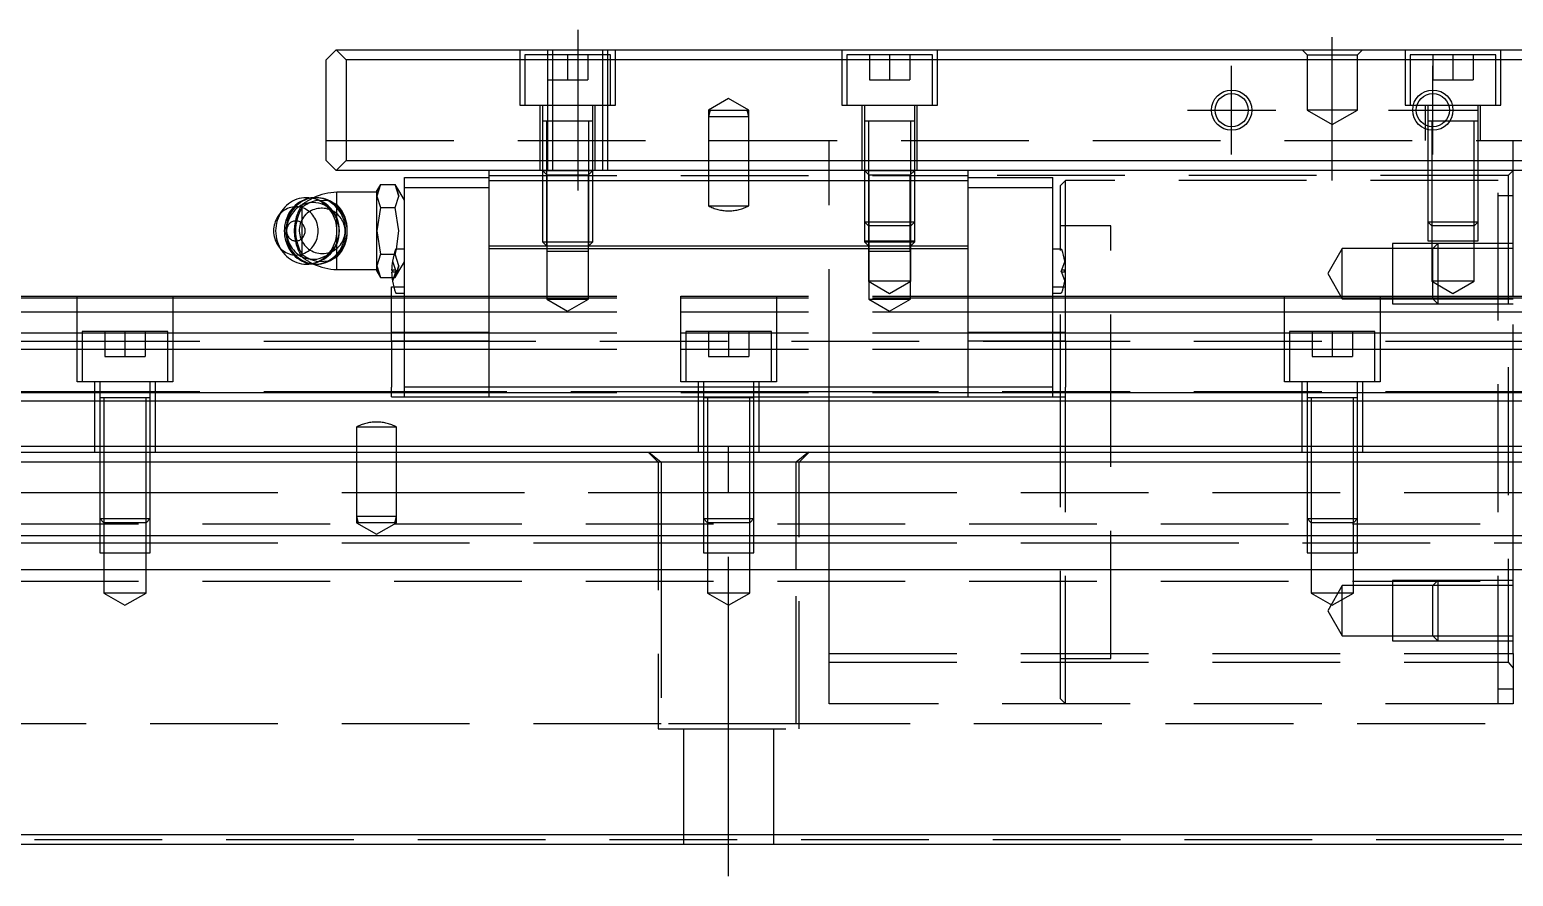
# Model space of a CAD drawing. Extents: x -42 to 900, y -356 to 120.
# Drawn here: x 190.5 to 338, y -320.8 to -236.7 of the extents above; entities that cross this region are included whole.
import ezdxf

# ---------------------------------------------------------------- set-up
doc = ezdxf.new("R2010")
doc.units = 0
doc.linetypes.add('CENTER', pattern=[50.8, 31.75, -6.35, 6.35, -6.35])
doc.linetypes.add('DASHED', pattern=[19.05, 12.7, -6.35])
doc.layers.get('0').update_dxf_attribs({"linetype": 'CONTINUOUS'})
doc.layers.add('CENTER', color=1, linetype='CENTER')

msp = doc.modelspace()

# ---------------------------------------------------------------- linework, layer by layer
at = {"color": 7, "linetype": 'CONTINUOUS'}
for p, q in [((221, -238.65), (220, -239.65)), ((221, -238.65), (419, -238.65)), ((222, -239.65), (221, -238.65)), ((220, -249.65), (220, -239.65)), ((418, -239.65), (222, -239.65)), ((222, -239.65), (222, -249.65)), ((246.5, -245.75), (241.5, -245.75)), ((246.5, -245.75), (241.5, -245.75)), ((246.5, -245.75), (241.5, -245.75)), ((278.5, -245.75), (273.5, -245.75)), ((278.5, -245.75), (273.5, -245.75)), ((278.5, -245.75), (273.5, -245.75)), ((220, -249.65), (221, -250.65)), ((221, -250.65), (222, -249.65)), ((419, -250.65), (221, -250.65)), ((222, -249.65), (418, -249.65)), ((236.2, -251.65), (236.2, -250.65)), ((283.8, -251.65), (283.8, -250.65)), ((338, -263.15), (338, -250.65)), ((225.4, -252.03), (225.04, -252.65)), ((225.4, -252.03), (225.04, -253.19)), ((225.4, -252.03), (225.4, -252.03)), ((225.4, -252.03), (226.87, -252.03)), ((227.22, -252.65), (226.87, -252.03)), ((227.22, -253.19), (226.87, -252.03)), ((227.77, -251.35), (236.2, -251.35)), ((227.77, -252.35), (227.77, -251.35)), ((236.2, -258.15), (236.2, -251.65)), ((236.2, -251.65), (283.8, -251.65)), ((283.8, -251.35), (292.23, -251.35)), ((283.8, -258.15), (283.8, -251.65)), ((292.23, -252.35), (292.23, -251.35)), ((216.86, -253.6), (216.64, -253.7)), ((217.08, -253.51), (216.86, -253.6)), ((217.31, -253.44), (217.08, -253.51)), ((217.55, -253.39), (217.31, -253.44)), ((217.78, -253.36), (217.55, -253.39)), ((218.02, -253.35), (217.78, -253.36)), ((218.26, -253.36), (218.02, -253.35)), ((218.5, -253.39), (218.26, -253.36)), ((218.88, -253.35), (218.47, -253.38)), ((218.73, -253.44), (218.5, -253.39)), ((218.96, -253.51), (218.73, -253.44)), ((219.12, -253.36), (218.88, -253.35)), ((219.03, -253.35), (218.88, -253.35)), ((219.19, -253.6), (218.96, -253.51)), ((219.27, -253.36), (219.03, -253.35)), ((219.36, -253.39), (219.12, -253.36)), ((219.4, -253.71), (219.19, -253.6)), ((219.51, -253.39), (219.27, -253.36)), ((219.59, -253.44), (219.36, -253.39)), ((219.74, -253.44), (219.51, -253.39)), ((219.82, -253.51), (219.59, -253.44)), ((219.97, -253.51), (219.74, -253.44)), ((220.04, -253.6), (219.82, -253.51)), ((220.2, -253.6), (219.97, -253.51)), ((220.26, -253.71), (220.04, -253.6)), ((220.42, -253.71), (220.2, -253.6)), ((220.28, -253.64), (221.04, -254.04)), ((225.04, -252.8), (221.04, -252.8)), ((221.04, -254.04), (221.04, -252.8)), ((225.04, -253.19), (225.04, -252.65)), ((225.04, -256.65), (225.04, -253.19)), ((225.04, -253.19), (225.4, -254.34)), ((226.87, -254.34), (227.22, -253.19)), ((227.77, -253.59), (227.22, -252.65)), ((227.77, -272.15), (227.77, -252.35)), ((227.77, -252.35), (236.2, -252.35)), ((283.8, -252.35), (292.23, -252.35)), ((292.23, -272.15), (292.23, -252.35)), ((215.56, -254.69), (215.2, -255.23)), ((215.31, -255.08), (215.2, -255.23)), ((215.43, -254.94), (215.31, -255.08)), ((215.56, -254.81), (215.43, -254.94)), ((215.71, -254.49), (215.56, -254.69)), ((215.69, -254.7), (215.56, -254.81)), ((215.84, -254.6), (215.69, -254.7)), ((215.88, -254.3), (215.71, -254.49)), ((215.99, -254.51), (215.84, -254.6)), ((216.05, -254.13), (215.88, -254.3)), ((216.15, -254.43), (215.99, -254.51)), ((216.24, -253.97), (216.05, -254.13)), ((216.31, -254.36), (216.15, -254.43)), ((216.44, -253.83), (216.24, -253.97)), ((216.48, -254.31), (216.31, -254.36)), ((216.64, -253.7), (216.44, -253.83)), ((216.65, -254.28), (216.48, -254.31)), ((216.82, -254.26), (216.65, -254.28)), ((217, -254.25), (216.82, -254.26)), ((217.17, -254.26), (217, -254.25)), ((217.34, -254.28), (217.17, -254.26)), ((217.51, -254.32), (217.34, -254.28)), ((217.68, -254.37), (217.51, -254.32)), ((217.84, -254.44), (217.68, -254.37)), ((218, -254.52), (217.84, -254.44)), ((218.15, -254.61), (218, -254.52)), ((218.29, -254.71), (218.15, -254.61)), ((218.43, -254.83), (218.29, -254.71)), ((218.56, -254.96), (218.43, -254.83)), ((218.67, -255.1), (218.56, -254.96)), ((218.78, -255.24), (218.67, -255.1)), ((219.61, -253.84), (219.4, -253.71)), ((219.81, -253.98), (219.61, -253.84)), ((220, -254.14), (219.81, -253.98)), ((220.17, -254.32), (220, -254.14)), ((220.34, -254.51), (220.17, -254.32)), ((220.47, -253.84), (220.26, -253.71)), ((220.49, -254.71), (220.34, -254.51)), ((220.62, -253.84), (220.42, -253.71)), ((220.67, -253.98), (220.47, -253.84)), ((220.62, -254.93), (220.49, -254.71)), ((220.82, -253.98), (220.62, -253.84)), ((220.74, -255.15), (220.62, -254.93)), ((220.86, -254.14), (220.67, -253.98)), ((221.01, -254.14), (220.82, -253.98)), ((221.03, -254.32), (220.86, -254.14)), ((221.19, -254.32), (221.01, -254.14)), ((221.2, -254.51), (221.03, -254.32)), ((221.35, -254.51), (221.19, -254.32)), ((221.34, -254.71), (221.2, -254.51)), ((221.48, -254.93), (221.34, -254.71)), ((221.5, -254.71), (221.35, -254.51)), ((221.59, -255.15), (221.48, -254.93)), ((221.63, -254.93), (221.5, -254.71)), ((221.75, -255.15), (221.63, -254.93)), ((225.4, -254.34), (225.04, -256.65)), ((225.4, -254.34), (226.87, -254.34)), ((227.22, -256.65), (226.87, -254.34)), ((214.8, -256.27), (214.77, -256.46)), ((214.77, -256.46), (214.77, -256.65)), ((214.83, -256.08), (214.8, -256.27)), ((214.88, -255.9), (214.83, -256.08)), ((214.94, -255.72), (214.88, -255.9)), ((215.02, -255.55), (214.94, -255.72)), ((215.1, -255.38), (215.02, -255.55)), ((215.2, -255.23), (215.1, -255.38)), ((216.08, -256.48), (216.06, -256.56)), ((216.06, -256.56), (216.06, -256.65)), ((216.09, -256.39), (216.08, -256.48)), ((216.12, -256.31), (216.09, -256.39)), ((216.15, -256.23), (216.12, -256.31)), ((216.19, -256.15), (216.15, -256.23)), ((216.23, -256.08), (216.19, -256.15)), ((216.28, -256.01), (216.23, -256.08)), ((216.33, -255.94), (216.28, -256.01)), ((216.39, -255.88), (216.33, -255.94)), ((216.46, -255.83), (216.39, -255.88)), ((216.52, -255.78), (216.46, -255.83)), ((216.59, -255.74), (216.52, -255.78)), ((216.67, -255.71), (216.59, -255.74)), ((216.75, -255.68), (216.67, -255.71)), ((216.82, -255.67), (216.75, -255.68)), ((216.9, -255.65), (216.82, -255.67)), ((216.99, -255.65), (216.9, -255.65)), ((217.07, -255.65), (216.99, -255.65)), ((217.15, -255.67), (217.07, -255.65)), ((217.22, -255.68), (217.15, -255.67)), ((217.3, -255.71), (217.22, -255.68)), ((217.38, -255.74), (217.3, -255.71)), ((217.45, -255.78), (217.38, -255.74)), ((217.52, -255.83), (217.45, -255.78)), ((217.58, -255.88), (217.52, -255.83)), ((217.64, -255.94), (217.58, -255.88)), ((217.69, -256.01), (217.64, -255.94)), ((217.74, -256.08), (217.69, -256.01)), ((217.79, -256.15), (217.74, -256.08)), ((217.82, -256.23), (217.79, -256.15)), ((217.85, -256.31), (217.82, -256.23)), ((217.88, -256.39), (217.85, -256.31)), ((217.9, -256.48), (217.88, -256.39)), ((217.91, -256.56), (217.9, -256.48)), ((217.91, -256.65), (217.91, -256.56)), ((218.88, -255.4), (218.78, -255.24)), ((218.96, -255.56), (218.88, -255.4)), ((219.03, -255.73), (218.96, -255.56)), ((219.09, -255.91), (219.03, -255.73)), ((219.14, -256.09), (219.09, -255.91)), ((219.18, -256.28), (219.14, -256.09)), ((219.2, -256.46), (219.18, -256.28)), ((219.2, -256.65), (219.2, -256.46)), ((220.84, -255.39), (220.74, -255.15)), ((220.92, -255.63), (220.84, -255.39)), ((220.98, -255.88), (220.92, -255.63)), ((221.03, -256.13), (220.98, -255.88)), ((221.06, -256.39), (221.03, -256.13)), ((221.07, -256.65), (221.06, -256.39)), ((221.69, -255.39), (221.59, -255.15)), ((221.78, -255.63), (221.69, -255.39)), ((221.85, -255.39), (221.75, -255.15)), ((221.84, -255.88), (221.78, -255.63)), ((221.89, -256.13), (221.84, -255.88)), ((221.93, -255.63), (221.85, -255.39)), ((221.92, -256.39), (221.89, -256.13)), ((221.93, -256.65), (221.92, -256.39)), ((222, -255.88), (221.93, -255.63)), ((222.04, -256.13), (222, -255.88)), ((222.07, -256.39), (222.04, -256.13)), ((222.08, -256.65), (222.07, -256.39)), ((214.77, -256.65), (214.77, -256.84)), ((214.77, -256.84), (214.8, -257.03)), ((214.8, -257.03), (214.83, -257.22)), ((214.83, -257.22), (214.88, -257.4)), ((214.88, -257.4), (214.94, -257.58)), ((214.94, -257.58), (215.02, -257.75)), ((215.02, -257.75), (215.1, -257.92)), ((215.1, -257.92), (215.2, -258.07)), ((215.2, -258.07), (215.31, -258.22)), ((215.2, -258.07), (215.56, -258.61)), ((216.06, -256.65), (216.06, -256.74)), ((216.06, -256.74), (216.08, -256.82)), ((216.08, -256.82), (216.09, -256.91)), ((216.09, -256.91), (216.12, -256.99)), ((216.12, -256.99), (216.15, -257.07)), ((216.15, -257.07), (216.19, -257.15)), ((216.19, -257.15), (216.23, -257.22)), ((216.23, -257.22), (216.28, -257.29)), ((216.28, -257.29), (216.33, -257.36)), ((216.33, -257.36), (216.39, -257.42)), ((216.39, -257.42), (216.46, -257.47)), ((216.46, -257.47), (216.52, -257.52)), ((216.52, -257.52), (216.59, -257.56)), ((216.59, -257.56), (216.67, -257.59)), ((216.67, -257.59), (216.75, -257.62)), ((216.75, -257.62), (216.82, -257.63)), ((216.82, -257.63), (216.9, -257.65)), ((216.9, -257.65), (216.99, -257.65)), ((216.99, -257.65), (217.07, -257.65)), ((217.07, -257.65), (217.15, -257.63)), ((217.15, -257.63), (217.22, -257.62)), ((217.22, -257.62), (217.3, -257.59)), ((217.3, -257.59), (217.38, -257.56)), ((217.38, -257.56), (217.45, -257.52)), ((217.45, -257.52), (217.52, -257.47)), ((217.52, -257.47), (217.58, -257.42)), ((217.58, -257.42), (217.64, -257.36)), ((217.64, -257.36), (217.69, -257.29)), ((217.69, -257.29), (217.74, -257.22)), ((217.74, -257.22), (217.79, -257.15)), ((217.79, -257.15), (217.82, -257.07)), ((217.82, -257.07), (217.85, -256.99)), ((217.85, -256.99), (217.88, -256.91)), ((217.88, -256.91), (217.9, -256.82)), ((217.9, -256.82), (217.91, -256.74)), ((217.91, -256.74), (217.91, -256.65)), ((218.67, -258.2), (218.78, -258.06)), ((218.78, -258.06), (218.88, -257.9)), ((218.88, -257.9), (218.96, -257.74)), ((218.96, -257.74), (219.03, -257.57)), ((219.03, -257.57), (219.09, -257.39)), ((219.09, -257.39), (219.14, -257.21)), ((219.14, -257.21), (219.18, -257.02)), ((219.18, -257.02), (219.2, -256.84)), ((219.2, -256.84), (219.2, -256.65)), ((220.74, -258.15), (220.84, -257.91)), ((220.84, -257.91), (220.92, -257.67)), ((220.92, -257.67), (220.98, -257.42)), ((220.98, -257.42), (221.03, -257.17)), ((221.03, -257.17), (221.06, -256.91)), ((221.06, -256.91), (221.07, -256.65)), ((221.59, -258.15), (221.69, -257.91)), ((221.69, -257.91), (221.78, -257.67)), ((221.75, -258.15), (221.85, -257.91)), ((221.78, -257.67), (221.84, -257.42)), ((221.84, -257.42), (221.89, -257.17)), ((221.85, -257.91), (221.93, -257.67)), ((221.89, -257.17), (221.92, -256.91)), ((221.92, -256.91), (221.93, -256.65)), ((221.93, -257.67), (222, -257.42)), ((222, -257.42), (222.04, -257.17)), ((222.04, -257.17), (222.07, -256.91)), ((222.07, -256.91), (222.08, -256.65)), ((225.04, -256.65), (225.4, -258.96)), ((225.04, -260.11), (225.04, -256.65)), ((227, -258.45), (227.22, -256.65)), ((215.31, -258.22), (215.43, -258.36)), ((215.43, -258.36), (215.56, -258.49)), ((215.56, -258.49), (215.69, -258.6)), ((215.56, -258.61), (215.71, -258.81)), ((215.69, -258.6), (215.84, -258.7)), ((215.71, -258.81), (215.88, -259)), ((215.84, -258.7), (215.99, -258.79)), ((215.88, -259), (216.05, -259.17)), ((215.99, -258.79), (216.15, -258.87)), ((216.05, -259.17), (216.24, -259.33)), ((216.15, -258.87), (216.31, -258.94)), ((216.24, -259.33), (216.44, -259.47)), ((216.31, -258.94), (216.48, -258.99)), ((216.44, -259.47), (216.64, -259.6)), ((216.48, -258.99), (216.65, -259.02)), ((216.65, -259.02), (216.82, -259.04)), ((216.82, -259.04), (217, -259.05)), ((217, -259.05), (217.17, -259.04)), ((217.17, -259.04), (217.34, -259.02)), ((217.34, -259.02), (217.51, -258.98)), ((217.51, -258.98), (217.68, -258.93)), ((217.68, -258.93), (217.84, -258.86)), ((217.84, -258.86), (218, -258.78)), ((218, -258.78), (218.15, -258.69)), ((218.15, -258.69), (218.29, -258.59)), ((218.29, -258.59), (218.43, -258.47)), ((218.43, -258.47), (218.56, -258.34)), ((218.56, -258.34), (218.67, -258.2)), ((219.4, -259.59), (219.61, -259.46)), ((219.61, -259.46), (219.81, -259.32)), ((219.81, -259.32), (220, -259.16)), ((220, -259.16), (220.17, -258.98)), ((220.17, -258.98), (220.34, -258.79)), ((220.26, -259.59), (220.47, -259.46)), ((221.04, -259.26), (220.28, -259.66)), ((220.34, -258.79), (220.49, -258.59)), ((220.42, -259.59), (220.62, -259.46)), ((220.47, -259.46), (220.67, -259.32)), ((220.49, -258.59), (220.62, -258.37)), ((220.62, -258.37), (220.74, -258.15)), ((220.62, -259.46), (220.82, -259.32)), ((220.67, -259.32), (220.86, -259.16)), ((220.82, -259.32), (221.01, -259.16)), ((220.86, -259.16), (221.03, -258.98)), ((221.01, -259.16), (221.19, -258.98)), ((221.03, -258.98), (221.2, -258.79)), ((221.04, -260.5), (221.04, -259.26)), ((221.19, -258.98), (221.35, -258.79)), ((221.2, -258.79), (221.34, -258.59)), ((221.34, -258.59), (221.48, -258.37)), ((221.35, -258.79), (221.5, -258.59)), ((221.48, -258.37), (221.59, -258.15)), ((221.5, -258.59), (221.63, -258.37)), ((221.63, -258.37), (221.75, -258.15)), ((225.4, -258.96), (225.04, -260.11)), ((225.4, -258.96), (226.74, -258.96)), ((227.77, -258.45), (226.99, -258.45)), ((236.2, -258.4), (236.2, -258.15)), ((236.2, -258.15), (283.8, -258.15)), ((236.2, -272.15), (236.2, -258.4)), ((236.2, -258.4), (283.8, -258.4)), ((283.8, -258.4), (283.8, -258.15)), ((283.8, -272.15), (283.8, -258.4)), ((293.01, -258.45), (292.23, -258.45)), ((216.64, -259.6), (216.86, -259.7)), ((216.86, -259.7), (217.08, -259.79)), ((217.08, -259.79), (217.31, -259.86)), ((217.31, -259.86), (217.55, -259.91)), ((217.55, -259.91), (217.78, -259.94)), ((217.78, -259.94), (218.02, -259.95)), ((218.02, -259.95), (218.26, -259.94)), ((218.26, -259.94), (218.5, -259.91)), ((218.47, -259.92), (218.88, -259.95)), ((218.5, -259.91), (218.73, -259.86)), ((218.73, -259.86), (218.96, -259.79)), ((218.88, -259.95), (219.12, -259.94)), ((218.88, -259.95), (219.03, -259.95)), ((218.96, -259.79), (219.19, -259.7)), ((219.03, -259.95), (219.27, -259.94)), ((219.12, -259.94), (219.36, -259.91)), ((219.19, -259.7), (219.4, -259.59)), ((219.27, -259.94), (219.51, -259.91)), ((219.36, -259.91), (219.59, -259.86)), ((219.51, -259.91), (219.74, -259.86)), ((219.59, -259.86), (219.82, -259.79)), ((219.74, -259.86), (219.97, -259.79)), ((219.82, -259.79), (220.04, -259.7)), ((219.97, -259.79), (220.2, -259.7)), ((220.04, -259.7), (220.26, -259.59)), ((220.2, -259.7), (220.42, -259.59)), ((221.04, -260.5), (225.04, -260.5)), ((225.04, -260.65), (225.04, -260.11)), ((225.04, -260.11), (225.4, -261.27)), ((225.04, -260.65), (225.4, -261.27)), ((226.5, -260.55), (226.58, -260.55)), ((226.58, -260.75), (226.5, -260.75)), ((226.58, -260.55), (226.58, -260.75)), ((293.42, -260.75), (293.42, -260.55)), ((293.42, -260.55), (293.5, -260.55)), ((293.5, -260.75), (293.42, -260.75)), ((225.4, -261.27), (225.4, -261.27)), ((225.4, -261.27), (226.53, -261.27)), ((226.5, -264.82), (226.5, -262.22)), ((226.5, -262.22), (226.71, -262.22)), ((293.29, -262.22), (293.5, -262.22)), ((293.5, -264.82), (293.5, -262.22)), ((0, -263.15), (226.5, -263.15)), ((0, -263.31), (226.5, -263.31)), ((226.99, -262.85), (227.77, -262.85)), ((292.23, -262.85), (293.01, -262.85)), ((293.5, -263.15), (346.5, -263.15)), ((293.5, -263.31), (346.5, -263.31)), ((0, -264.71), (226.5, -264.71)), ((226.5, -266.73), (226.5, -264.82)), ((293.5, -264.71), (346.5, -264.71)), ((293.5, -266.73), (293.5, -264.82)), ((0, -266.79), (226.5, -266.79)), ((226.5, -267.58), (226.5, -266.73)), ((226.5, -266.73), (227.77, -266.73)), ((292.23, -266.73), (293.5, -266.73)), ((293.5, -267.58), (293.5, -266.73)), ((293.5, -266.79), (346.5, -266.79)), ((226.5, -267.58), (226.5, -272.19)), ((226.5, -267.58), (227.77, -267.58)), ((292.23, -267.58), (293.5, -267.58)), ((293.5, -267.58), (293.5, -272.19)), ((0, -268.41), (226.5, -268.41)), ((293.5, -268.41), (346.5, -268.41)), ((0, -272.7), (226.5, -272.7)), ((226.5, -273.15), (226.5, -272.19)), ((227.77, -273.15), (227.77, -272.15)), ((227.77, -272.15), (236.2, -272.15)), ((236.2, -273.15), (236.2, -272.15)), ((236.2, -272.15), (283.8, -272.15)), ((283.8, -272.15), (292.23, -272.15)), ((283.8, -273.15), (283.8, -272.15)), ((292.23, -273.15), (292.23, -272.15)), ((293.5, -273.15), (293.5, -272.19)), ((293.5, -272.7), (346.5, -272.7)), ((0, -273.55), (640, -273.55)), ((226.5, -273.15), (227.77, -273.15)), ((227.77, -273.15), (236.2, -273.15)), ((236.2, -273.15), (283.8, -273.15)), ((262.5, -273.25), (257.5, -273.25)), ((283.8, -273.15), (292.23, -273.15)), ((292.23, -273.15), (293.5, -273.15)), ((322.5, -273.25), (317.5, -273.25)), ((322.5, -273.25), (317.5, -273.25)), ((0, -278.05), (640, -278.05)), ((1, -278.65), (639, -278.65)), ((638, -279.65), (2, -279.65)), ((638, -286.95), (2, -286.95)), ((638, -290.35), (2, -290.35)), ((2, -316.65), (638, -316.65)), ((639, -317.65), (1, -317.65))]:
    msp.add_line(p, q, dxfattribs=at)
at = {"color": 3, "linetype": 'DASHED'}
for p, q in [((239.25, -238.65), (239.25, -244.15)), ((242, -238.65), (242, -239.15)), ((242.5, -238.65), (242.5, -250.65)), ((247.5, -250.65), (247.5, -238.65)), ((248, -239.15), (248, -238.65)), ((248.75, -244.15), (248.75, -238.65)), ((271.25, -238.65), (271.25, -244.15)), ((280.75, -244.15), (280.75, -238.65)), ((317, -238.65), (317.5, -239.15)), ((322.5, -239.15), (323, -238.65)), ((327.25, -238.65), (327.25, -244.15)), ((336.75, -244.15), (336.75, -238.65)), ((239.75, -239.15), (239.75, -244.15)), ((248.25, -239.15), (239.75, -239.15)), ((242, -239.15), (242, -241.65)), ((244, -239.15), (244, -241.65)), ((246, -239.15), (246, -241.65)), ((248, -244.15), (248, -239.15)), ((248.25, -244.15), (248.25, -239.15)), ((271.75, -239.15), (271.75, -244.15)), ((280.25, -239.15), (271.75, -239.15)), ((274, -239.15), (274, -241.65)), ((276, -239.15), (276, -241.65)), ((278, -239.15), (278, -241.65)), ((280.25, -244.15), (280.25, -239.15)), ((317.5, -239.15), (317.5, -244.65)), ((317.5, -239.15), (322.5, -239.15)), ((322.5, -244.65), (322.5, -239.15)), ((327.75, -239.15), (327.75, -244.15)), ((336.25, -239.15), (327.75, -239.15)), ((330, -239.15), (330, -241.65)), ((332, -239.15), (332, -241.65)), ((334, -239.15), (334, -241.65)), ((336.25, -244.15), (336.25, -239.15)), ((242, -241.65), (242, -244.15)), ((242, -241.65), (244, -241.65)), ((244, -241.65), (246, -241.65)), ((274, -241.65), (276, -241.65)), ((276, -241.65), (278, -241.65)), ((330, -241.65), (332, -241.65)), ((332, -241.65), (334, -241.65)), ((239.25, -244.15), (248.75, -244.15)), ((241.25, -244.15), (241.25, -250.65)), ((241.5, -244.15), (241.5, -245.75)), ((242, -244.15), (242, -245.75)), ((246.5, -245.75), (246.5, -244.15)), ((246.75, -250.65), (246.75, -244.15)), ((248, -250.65), (248, -244.15)), ((260, -243.5), (258, -244.65)), ((258, -244.65), (258, -245.28)), ((258.17, -244.65), (258, -245.28)), ((258, -244.65), (260, -244.65)), ((262, -244.65), (260, -243.5)), ((260, -244.65), (262, -244.65)), ((262, -245.28), (261.83, -244.65)), ((262, -245.28), (262, -244.65)), ((271.25, -244.15), (280.75, -244.15)), ((273.25, -244.15), (273.25, -250.65)), ((273.5, -244.15), (273.5, -245.75)), ((278.5, -245.75), (278.5, -244.15)), ((278.75, -250.65), (278.75, -244.15)), ((317.5, -244.65), (320, -246.09)), ((322.5, -244.65), (317.5, -244.65)), ((320, -246.09), (322.5, -244.65)), ((327.25, -244.15), (336.75, -244.15)), ((329.25, -244.15), (329.25, -247.65)), ((329.5, -244.15), (329.5, -245.75)), ((334.5, -245.75), (334.5, -244.15)), ((334.75, -247.65), (334.75, -244.15)), ((241.5, -245.75), (241.5, -250.65)), ((241.5, -245.75), (241.5, -245.75)), ((241.5, -245.75), (241.5, -245.76)), ((246.5, -245.75), (241.5, -245.75)), ((241.9, -245.75), (241.9, -250.65)), ((242, -245.75), (242, -250.65)), ((246.1, -250.65), (246.1, -245.75)), ((246.5, -245.75), (246.5, -245.75)), ((246.5, -250.65), (246.5, -245.75)), ((246.5, -245.76), (246.5, -245.75)), ((258, -245.28), (258, -250.65)), ((258, -245.28), (262, -245.28)), ((262, -250.65), (262, -245.28)), ((273.5, -245.75), (273.5, -250.65)), ((273.5, -245.75), (273.5, -245.75)), ((273.5, -245.75), (273.5, -245.76)), ((278.5, -245.75), (273.5, -245.75)), ((273.9, -245.75), (273.9, -250.65)), ((278.1, -250.65), (278.1, -245.75)), ((278.5, -245.75), (278.5, -245.75)), ((278.5, -250.65), (278.5, -245.75)), ((278.5, -245.76), (278.5, -245.75)), ((329.5, -245.75), (329.5, -246.22)), ((329.5, -245.75), (329.5, -245.75)), ((329.5, -245.75), (329.5, -245.76)), ((331.23, -245.75), (329.5, -245.75)), ((329.5, -246.22), (329.5, -246.59)), ((329.9, -245.75), (329.9, -246.3)), ((331.67, -245.75), (331.23, -245.75)), ((334.5, -245.75), (331.67, -245.75)), ((334.1, -247.65), (334.1, -245.75)), ((334.5, -245.75), (334.5, -245.75)), ((334.5, -247.65), (334.5, -245.75)), ((334.5, -245.76), (334.5, -245.75)), ((220, -247.65), (420, -247.65)), ((270, -250.65), (270, -247.65)), ((329.5, -246.59), (329.5, -247.65)), ((329.5, -247.65), (329.5, -255.75)), ((329.5, -247.65), (329.5, -255.75)), ((329.9, -246.3), (329.9, -246.65)), ((329.9, -246.65), (329.9, -247.65)), ((329.9, -247.65), (329.9, -256.15)), ((334.1, -256.15), (334.1, -247.65)), ((334.5, -255.75), (334.5, -247.65)), ((334.5, -255.75), (334.5, -247.65)), ((338, -250.65), (338, -247.65)), ((241.5, -250.65), (241.94, -251.09)), ((241.5, -250.65), (241.5, -257.75)), ((241.5, -250.65), (246.5, -250.65)), ((241.9, -250.65), (241.9, -258.15)), ((246.06, -251.09), (246.5, -250.65)), ((246.1, -258.15), (246.1, -250.65)), ((246.5, -257.75), (246.5, -250.65)), ((258, -250.65), (258, -254.15)), ((262, -254.15), (262, -250.65)), ((270, -273.15), (270, -250.65)), ((273.5, -250.65), (273.94, -251.09)), ((273.5, -250.65), (273.5, -257.75)), ((273.5, -250.65), (278.5, -250.65)), ((273.9, -250.65), (273.9, -258.15)), ((278.06, -251.09), (278.5, -250.65)), ((278.1, -258.15), (278.1, -250.65)), ((278.5, -257.75), (278.5, -250.65)), ((338, -250.65), (337.5, -251.15)), ((225.04, -253.19), (225.4, -252.03)), ((226.87, -252.03), (227.22, -253.19)), ((236.2, -251.15), (283.8, -251.15)), ((241.94, -251.09), (241.94, -258.65)), ((241.94, -251.09), (246.06, -251.09)), ((246.06, -258.65), (246.06, -251.09)), ((273.94, -251.09), (273.94, -258.65)), ((273.94, -251.09), (278.06, -251.09)), ((278.06, -258.65), (278.06, -251.09)), ((337.5, -251.15), (283.8, -251.15)), ((293.5, -251.65), (293, -252.15)), ((293, -277.65), (293, -252.15)), ((336.5, -251.65), (293.5, -251.65)), ((293.5, -262.22), (293.5, -251.65)), ((336.5, -303.65), (336.5, -251.65)), ((337.5, -251.15), (337.5, -299.5)), ((217.76, -253.58), (217.54, -253.68)), ((217.86, -253.6), (217.65, -253.71)), ((217.99, -253.49), (217.76, -253.58)), ((218.09, -253.51), (217.86, -253.6)), ((218.23, -253.43), (217.99, -253.49)), ((218.05, -253.35), (218.02, -253.35)), ((218.32, -253.44), (218.09, -253.51)), ((218.47, -253.38), (218.23, -253.43)), ((218.55, -253.39), (218.32, -253.44)), ((218.79, -253.36), (218.55, -253.39)), ((219.03, -253.35), (218.79, -253.36)), ((219.26, -253.59), (220.28, -253.64)), ((338, -253.15), (336.5, -253.15)), ((215.43, -254.91), (215.31, -255.14)), ((215.56, -254.69), (215.43, -254.91)), ((216.17, -255.13), (216.07, -255.37)), ((216.29, -254.9), (216.17, -255.13)), ((216.43, -254.68), (216.29, -254.9)), ((216.43, -254.93), (216.31, -255.15)), ((216.58, -254.48), (216.43, -254.68)), ((216.56, -254.71), (216.43, -254.93)), ((216.71, -254.51), (216.56, -254.71)), ((216.75, -254.29), (216.58, -254.48)), ((216.88, -254.32), (216.71, -254.51)), ((216.93, -254.11), (216.75, -254.29)), ((217.05, -254.14), (216.88, -254.32)), ((217.12, -253.95), (216.93, -254.11)), ((217.24, -253.98), (217.05, -254.14)), ((217.33, -253.81), (217.12, -253.95)), ((217.44, -253.84), (217.24, -253.98)), ((217.54, -253.68), (217.33, -253.81)), ((217.65, -253.71), (217.44, -253.84)), ((217.6, -254.33), (217.6, -254.05)), ((217.6, -258.97), (217.6, -254.33)), ((217.68, -254.01), (217.92, -253.92)), ((217.92, -253.92), (218.18, -253.85)), ((218.18, -253.85), (218.44, -253.81)), ((218.44, -253.81), (218.7, -253.8)), ((218.7, -253.8), (218.96, -253.82)), ((218.96, -253.82), (219.22, -253.86)), ((219.22, -253.86), (219.47, -253.93)), ((219.47, -253.93), (219.72, -254.03)), ((219.72, -254.03), (219.95, -254.16)), ((219.95, -254.16), (219.99, -254.18)), ((220.16, -254.29), (219.97, -254.16)), ((220.35, -254.45), (220.16, -254.29)), ((220.52, -254.62), (220.35, -254.45)), ((220.67, -254.8), (220.52, -254.62)), ((220.81, -255), (220.67, -254.8)), ((220.94, -255.21), (220.81, -255)), ((221.04, -259.26), (221.04, -254.04)), ((258, -254.15), (262, -254.15)), ((259.94, -254.65), (260.06, -254.65)), ((214.98, -256.39), (214.97, -256.65)), ((215.01, -256.13), (214.98, -256.39)), ((215.06, -255.87), (215.01, -256.13)), ((215.12, -255.62), (215.06, -255.87)), ((215.21, -255.37), (215.12, -255.62)), ((215.31, -255.14), (215.21, -255.37)), ((215.84, -256.39), (215.83, -256.65)), ((215.87, -256.13), (215.84, -256.39)), ((215.92, -255.87), (215.87, -256.13)), ((215.98, -255.62), (215.92, -255.87)), ((216.07, -255.37), (215.98, -255.62)), ((215.99, -256.39), (215.98, -256.65)), ((216.02, -256.13), (215.99, -256.39)), ((216.07, -255.88), (216.02, -256.13)), ((216.13, -255.63), (216.07, -255.88)), ((216.21, -255.39), (216.13, -255.63)), ((216.31, -255.15), (216.21, -255.39)), ((221.05, -255.43), (220.94, -255.21)), ((221.13, -255.67), (221.05, -255.43)), ((221.2, -255.91), (221.13, -255.67)), ((221.25, -256.15), (221.2, -255.91)), ((221.29, -256.4), (221.25, -256.15)), ((221.3, -256.65), (221.29, -256.4)), ((273.5, -255.75), (273.9, -256.15)), ((273.5, -255.75), (278.5, -255.75)), ((278.1, -256.15), (273.9, -256.15)), ((278.1, -256.15), (278.5, -255.75)), ((298, -256.15), (293, -256.15)), ((298, -277.65), (298, -256.15)), ((329.5, -255.75), (329.9, -256.15)), ((329.5, -255.75), (329.5, -257.65)), ((329.5, -255.75), (334.5, -255.75)), ((329.9, -256.15), (329.9, -257.65)), ((334.1, -256.15), (329.9, -256.15)), ((334.1, -256.15), (334.5, -255.75)), ((334.1, -257.65), (334.1, -256.15)), ((334.5, -257.65), (334.5, -255.75)), ((214.97, -256.65), (214.98, -256.91)), ((214.98, -256.91), (215.01, -257.17)), ((215.01, -257.17), (215.06, -257.43)), ((215.06, -257.43), (215.12, -257.68)), ((215.12, -257.68), (215.21, -257.93)), ((215.21, -257.93), (215.31, -258.16)), ((215.83, -256.65), (215.84, -256.91)), ((215.84, -256.91), (215.87, -257.17)), ((215.87, -257.17), (215.92, -257.43)), ((215.92, -257.43), (215.98, -257.68)), ((215.98, -256.65), (215.99, -256.91)), ((215.98, -257.68), (216.07, -257.93)), ((215.99, -256.91), (216.02, -257.17)), ((216.02, -257.17), (216.07, -257.42)), ((216.07, -257.42), (216.13, -257.67)), ((216.07, -257.93), (216.17, -258.17)), ((216.13, -257.67), (216.21, -257.91)), ((216.21, -257.91), (216.31, -258.15)), ((220.94, -258.09), (221.05, -257.87)), ((221.05, -257.87), (221.13, -257.63)), ((221.13, -257.63), (221.2, -257.39)), ((221.2, -257.39), (221.25, -257.15)), ((221.25, -257.15), (221.29, -256.9)), ((221.29, -256.9), (221.3, -256.65)), ((241.5, -257.75), (241.9, -258.15)), ((241.5, -257.75), (246.5, -257.75)), ((246.1, -258.15), (246.5, -257.75)), ((273.5, -257.65), (278.5, -257.65)), ((273.5, -257.75), (273.9, -258.15)), ((273.5, -257.75), (278.5, -257.75)), ((278.1, -258.15), (278.5, -257.75)), ((330.5, -257.9), (326, -257.9)), ((326, -257.9), (326, -263.9)), ((329.5, -257.65), (334.5, -257.65)), ((329.9, -257.65), (329.9, -261.65)), ((330.5, -257.9), (330, -258.4)), ((338, -257.9), (330.5, -257.9)), ((338, -257.9), (330.5, -257.9)), ((330.5, -257.9), (330.5, -263.9)), ((334.1, -261.65), (334.1, -257.65)), ((215.31, -258.16), (215.43, -258.39)), ((215.43, -258.39), (215.56, -258.61)), ((216.17, -258.17), (216.29, -258.4)), ((216.29, -258.4), (216.43, -258.61)), ((216.31, -258.15), (216.43, -258.37)), ((216.43, -258.37), (216.56, -258.59)), ((216.43, -258.61), (216.58, -258.82)), ((216.56, -258.59), (216.71, -258.79)), ((216.58, -258.82), (216.75, -259.01)), ((216.71, -258.79), (216.88, -258.98)), ((216.75, -259.01), (216.93, -259.19)), ((216.88, -258.98), (217.05, -259.16)), ((216.93, -259.19), (217.12, -259.35)), ((217.05, -259.16), (217.24, -259.32)), ((217.12, -259.35), (217.33, -259.49)), ((217.24, -259.32), (217.44, -259.46)), ((217.33, -259.49), (217.54, -259.61)), ((217.44, -259.46), (217.65, -259.59)), ((217.73, -259.31), (217.49, -259.2)), ((217.6, -259.25), (217.6, -258.97)), ((217.98, -259.4), (217.73, -259.31)), ((218.24, -259.46), (217.98, -259.4)), ((218.5, -259.49), (218.24, -259.46)), ((218.76, -259.5), (218.5, -259.49)), ((219.02, -259.48), (218.76, -259.5)), ((219.28, -259.42), (219.02, -259.48)), ((219.53, -259.34), (219.28, -259.42)), ((219.77, -259.24), (219.53, -259.34)), ((219.99, -259.12), (219.77, -259.24)), ((219.97, -259.14), (220.16, -259.01)), ((220.16, -259.01), (220.35, -258.85)), ((220.35, -258.85), (220.52, -258.68)), ((220.52, -258.68), (220.67, -258.5)), ((220.67, -258.5), (220.81, -258.3)), ((220.81, -258.3), (220.94, -258.09)), ((226.74, -258.96), (226.87, -258.96)), ((226.87, -258.96), (227, -258.45)), ((227.22, -260.11), (226.87, -258.96)), ((241.93, -258.65), (241.93, -263.45)), ((241.93, -258.65), (246.07, -258.65)), ((246.07, -263.45), (246.07, -258.65)), ((273.9, -258.15), (273.9, -261.65)), ((273.93, -258.65), (273.93, -263.45)), ((273.93, -258.65), (278.07, -258.65)), ((278.07, -263.45), (278.07, -258.65)), ((278.1, -261.65), (278.1, -258.15)), ((321, -258.4), (319.56, -260.9)), ((326, -258.4), (321, -258.4)), ((321, -263.4), (321, -258.4)), ((330, -258.4), (326, -258.4)), ((338, -258.4), (330, -258.4)), ((330, -263.4), (330, -258.4)), ((217.54, -259.61), (217.76, -259.72)), ((217.65, -259.59), (217.86, -259.7)), ((217.76, -259.72), (217.99, -259.81)), ((217.86, -259.7), (218.09, -259.79)), ((217.99, -259.81), (218.23, -259.87)), ((218.02, -259.95), (218.05, -259.95)), ((218.09, -259.79), (218.32, -259.86)), ((218.23, -259.87), (218.47, -259.92)), ((218.32, -259.86), (218.55, -259.91)), ((218.55, -259.91), (218.79, -259.94)), ((218.79, -259.94), (219.03, -259.95)), ((220.28, -259.66), (219.26, -259.71)), ((225.4, -261.27), (225.04, -260.11)), ((226.58, -259.65), (226.9, -260.55)), ((226.58, -259.65), (226.58, -259.65)), ((226.58, -259.65), (226.58, -259.65)), ((226.58, -259.65), (226.58, -259.65)), ((226.58, -259.65), (226.58, -259.65)), ((226.9, -260.55), (226.58, -260.55)), ((226.9, -260.75), (226.58, -261.65)), ((226.9, -260.75), (226.58, -260.75)), ((227.22, -260.11), (226.87, -261.27)), ((226.87, -261.27), (227.22, -260.11)), ((226.87, -261.27), (227.22, -260.65)), ((226.9, -260.55), (226.94, -260.65)), ((226.9, -260.75), (226.94, -260.65)), ((227.22, -260.65), (227.77, -259.71)), ((293.1, -260.55), (293.06, -260.65)), ((293.1, -260.75), (293.06, -260.65)), ((293.42, -259.65), (293.1, -260.55)), ((293.42, -260.55), (293.1, -260.55)), ((293.1, -260.75), (293.42, -261.65)), ((293.42, -260.75), (293.1, -260.75)), ((293.42, -259.65), (293.42, -259.65)), ((293.42, -259.65), (293.42, -259.65)), ((319.56, -260.9), (321, -263.4)), ((226.53, -261.27), (226.87, -261.27)), ((226.58, -261.65), (226.58, -261.65)), ((226.58, -261.65), (226.58, -261.65)), ((226.71, -262.22), (227.77, -262.22)), ((273.9, -261.65), (276, -262.86)), ((278.1, -261.65), (273.9, -261.65)), ((276, -262.86), (278.1, -261.65)), ((292.23, -262.22), (293.29, -262.22)), ((293.42, -261.65), (293.42, -261.65)), ((293.42, -261.65), (293.42, -261.65)), ((329.9, -261.65), (332, -262.86)), ((334.1, -261.65), (329.9, -261.65)), ((332, -262.86), (334.1, -261.65)), ((195.25, -271.65), (195.25, -263.15)), ((204.75, -263.15), (204.75, -271.65)), ((226.5, -263.15), (227.77, -263.15)), ((226.5, -263.31), (227.77, -263.31)), ((227.77, -263.15), (236.2, -263.15)), ((227.77, -263.31), (236.2, -263.31)), ((236.2, -263.15), (283.8, -263.15)), ((236.2, -263.31), (283.8, -263.31)), ((241.93, -263.45), (244, -264.64)), ((241.93, -263.45), (246.07, -263.45)), ((244, -264.64), (246.07, -263.45)), ((255.25, -271.65), (255.25, -263.15)), ((264.75, -263.15), (264.75, -271.65)), ((273.93, -263.45), (276, -264.64)), ((273.93, -263.45), (278.07, -263.45)), ((276, -264.64), (278.07, -263.45)), ((283.8, -263.15), (292.23, -263.15)), ((283.8, -263.31), (292.23, -263.31)), ((292.23, -263.15), (293.5, -263.15)), ((292.23, -263.31), (293.5, -263.31)), ((315.25, -271.65), (315.25, -263.15)), ((321, -263.4), (326, -263.4)), ((324.75, -263.15), (324.75, -271.65)), ((326, -263.4), (330, -263.4)), ((326, -263.9), (330.5, -263.9)), ((330, -263.4), (330.5, -263.9)), ((330, -263.4), (338, -263.4)), ((330.5, -263.9), (338, -263.9)), ((330.5, -263.9), (338, -263.9)), ((338, -278.65), (338, -263.15)), ((226.5, -264.71), (227.77, -264.71)), ((227.77, -264.71), (236.2, -264.71)), ((236.2, -264.71), (283.8, -264.71)), ((283.8, -264.71), (292.23, -264.71)), ((292.23, -264.71), (293.5, -264.71)), ((195.75, -266.65), (195.75, -271.65)), ((204.25, -266.65), (195.75, -266.65)), ((198, -266.65), (198, -269.15)), ((200, -266.65), (200, -269.15)), ((202, -266.65), (202, -269.15)), ((204.25, -271.65), (204.25, -266.65)), ((226.5, -266.79), (227.77, -266.79)), ((227.77, -266.73), (236.2, -266.73)), ((227.77, -266.79), (236.2, -266.79)), ((236.2, -266.79), (283.8, -266.79)), ((255.75, -266.65), (255.75, -271.65)), ((264.25, -266.65), (255.75, -266.65)), ((258, -266.65), (258, -269.15)), ((260, -266.65), (260, -269.15)), ((262, -266.65), (262, -269.15)), ((264.25, -271.65), (264.25, -266.65)), ((283.8, -266.73), (292.23, -266.73)), ((283.8, -266.79), (292.23, -266.79)), ((292.23, -266.79), (293.5, -266.79)), ((315.75, -266.65), (315.75, -271.65)), ((324.25, -266.65), (315.75, -266.65)), ((318, -266.65), (318, -269.15)), ((320, -266.65), (320, -269.15)), ((322, -266.65), (322, -269.15)), ((324.25, -271.65), (324.25, -266.65)), ((195.25, -267.65), (144.75, -267.65)), ((195.75, -267.65), (195.25, -267.65)), ((204.25, -267.65), (195.75, -267.65)), ((204.75, -267.65), (204.25, -267.65)), ((226.5, -267.65), (204.75, -267.65)), ((227.77, -267.65), (226.5, -267.65)), ((227.77, -267.58), (236.2, -267.58)), ((236.2, -267.65), (227.77, -267.65)), ((298, -267.65), (236.2, -267.65)), ((283.8, -267.58), (292.23, -267.58)), ((338, -267.65), (298, -267.65)), ((345, -267.65), (338, -267.65)), ((198, -269.15), (200, -269.15)), ((200, -269.15), (202, -269.15)), ((226.5, -268.41), (227.77, -268.41)), ((227.77, -268.41), (236.2, -268.41)), ((236.2, -268.41), (283.8, -268.41)), ((258, -269.15), (260, -269.15)), ((260, -269.15), (262, -269.15)), ((283.8, -268.41), (292.23, -268.41)), ((292.23, -268.41), (293.5, -268.41)), ((318, -269.15), (320, -269.15)), ((320, -269.15), (322, -269.15)), ((197, -272.65), (143, -272.65)), ((204.75, -271.65), (195.25, -271.65)), ((197, -278.65), (197, -271.65)), ((197.5, -272.65), (197, -272.65)), ((197.5, -271.65), (197.5, -273.25)), ((202.5, -272.65), (197.5, -272.65)), ((202.5, -273.25), (202.5, -271.65)), ((203, -272.65), (202.5, -272.65)), ((203, -271.65), (203, -278.65)), ((226.5, -272.65), (203, -272.65)), ((227.77, -272.65), (226.5, -272.65)), ((226.5, -272.7), (227.77, -272.7)), ((236.2, -272.65), (227.77, -272.65)), ((227.77, -272.7), (236.2, -272.7)), ((257, -272.65), (236.2, -272.65)), ((236.2, -272.7), (283.8, -272.7)), ((264.75, -271.65), (255.25, -271.65)), ((257, -273.15), (257, -271.65)), ((257.5, -272.65), (257, -272.65)), ((257.5, -271.65), (257.5, -273.15)), ((262.5, -272.65), (257.5, -272.65)), ((262.5, -273.15), (262.5, -271.65)), ((263, -272.65), (262.5, -272.65)), ((263, -271.65), (263, -273.15)), ((270, -272.65), (263, -272.65)), ((338, -272.65), (270, -272.65)), ((283.8, -272.7), (292.23, -272.7)), ((292.23, -272.7), (293.5, -272.7)), ((324.75, -271.65), (315.25, -271.65)), ((317, -278.65), (317, -271.65)), ((317.5, -271.65), (317.5, -273.25)), ((322.5, -273.25), (322.5, -271.65)), ((323, -271.65), (323, -278.65)), ((346.5, -272.65), (338, -272.65)), ((197.5, -273.24), (197.5, -273.25)), ((197.5, -273.25), (197.5, -273.25)), ((197.5, -273.25), (197.5, -278.65)), ((202.5, -273.25), (197.5, -273.25)), ((197.9, -273.25), (197.9, -278.65)), ((202.1, -278.65), (202.1, -273.25)), ((202.5, -273.25), (202.5, -273.24)), ((202.5, -273.25), (202.5, -273.25)), ((202.5, -278.65), (202.5, -273.25)), ((257, -278.65), (257, -273.15)), ((257.5, -273.15), (257.5, -273.25)), ((257.5, -273.24), (257.5, -273.25)), ((257.5, -273.25), (257.5, -278.65)), ((257.5, -273.25), (257.5, -273.25)), ((262.5, -273.25), (257.5, -273.25)), ((257.9, -273.25), (257.9, -278.65)), ((262.1, -278.65), (262.1, -273.25)), ((262.5, -273.25), (262.5, -273.15)), ((262.5, -273.25), (262.5, -273.24)), ((262.5, -278.65), (262.5, -273.25)), ((262.5, -273.25), (262.5, -273.25)), ((263, -273.15), (263, -278.65)), ((270, -278.65), (270, -273.15)), ((293.5, -277.65), (293.5, -273.15)), ((317.5, -273.24), (317.5, -273.25)), ((317.5, -273.25), (317.5, -278.65)), ((317.5, -273.25), (317.5, -273.25)), ((322.5, -273.25), (317.5, -273.25)), ((317.9, -273.25), (317.9, -278.65)), ((322.1, -278.65), (322.1, -273.25)), ((322.5, -273.25), (322.5, -273.24)), ((322.5, -278.65), (322.5, -273.25)), ((322.5, -273.25), (322.5, -273.25)), ((225.06, -275.65), (224.94, -275.65)), ((223, -276.15), (223, -278.65)), ((227, -276.15), (223, -276.15)), ((227, -278.65), (227, -276.15)), ((197.5, -278.65), (197.5, -285.25)), ((197.5, -278.65), (197.5, -285.25)), ((197.9, -278.65), (197.9, -285.65)), ((202.1, -285.65), (202.1, -278.65)), ((202.5, -285.25), (202.5, -278.65)), ((202.5, -285.25), (202.5, -278.65)), ((223, -278.65), (223, -285.02)), ((227, -285.02), (227, -278.65)), ((252, -278.65), (253, -279.65)), ((252.06, -278.65), (253.29, -279.65)), ((257.5, -278.65), (257.5, -285.25)), ((257.5, -278.65), (257.5, -285.25)), ((257.9, -278.65), (257.9, -285.65)), ((262.1, -285.65), (262.1, -278.65)), ((262.5, -285.25), (262.5, -278.65)), ((262.5, -285.25), (262.5, -278.65)), ((267.94, -278.65), (266.71, -279.65)), ((267, -279.65), (268, -278.65)), ((270, -286.95), (270, -278.65)), ((293, -303.15), (293, -277.65)), ((293.5, -303.65), (293.5, -277.65)), ((298, -299.15), (298, -277.65)), ((317.5, -278.65), (317.5, -285.25)), ((317.5, -278.65), (317.5, -285.25)), ((317.9, -278.65), (317.9, -285.65)), ((322.1, -285.65), (322.1, -278.65)), ((322.5, -285.25), (322.5, -278.65)), ((322.5, -285.25), (322.5, -278.65)), ((338, -286.95), (338, -278.65)), ((253, -279.65), (253, -306.15)), ((253.29, -279.65), (253.29, -286.95)), ((266.71, -286.95), (266.71, -279.65)), ((267, -306.15), (267, -279.65)), ((146.71, -282.65), (197.5, -282.65)), ((197.5, -282.65), (197.9, -282.65)), ((197.9, -282.65), (202.1, -282.65)), ((202.1, -282.65), (202.5, -282.65)), ((202.5, -282.65), (223, -282.65)), ((223, -282.65), (227, -282.65)), ((227, -282.65), (253.29, -282.65)), ((253.29, -282.65), (257.5, -282.65)), ((257.5, -282.65), (257.9, -282.65)), ((257.9, -282.65), (262.1, -282.65)), ((262.1, -282.65), (262.5, -282.65)), ((262.5, -282.65), (266.71, -282.65)), ((266.71, -282.65), (270, -282.65)), ((270, -282.65), (338, -282.65)), ((338, -282.65), (350, -282.65)), ((639.5, -285.8), (0.5, -285.8)), ((197.5, -285.25), (197.9, -285.65)), ((197.5, -285.25), (197.5, -286.95)), ((197.5, -285.25), (202.5, -285.25)), ((197.9, -285.65), (197.9, -288.65)), ((202.1, -285.65), (197.9, -285.65)), ((202.1, -285.65), (202.5, -285.25)), ((202.1, -288.65), (202.1, -285.65)), ((202.5, -286.95), (202.5, -285.25)), ((223, -285.02), (223, -285.65)), ((223, -285.02), (223.17, -285.65)), ((227, -285.02), (223, -285.02)), ((223, -285.65), (225, -286.8)), ((227, -285.65), (223, -285.65)), ((225, -286.8), (227, -285.65)), ((226.83, -285.65), (227, -285.02)), ((227, -285.65), (227, -285.02)), ((257.5, -285.25), (257.9, -285.65)), ((257.5, -285.25), (257.5, -286.95)), ((257.5, -285.25), (262.5, -285.25)), ((257.9, -285.65), (257.9, -288.65)), ((262.1, -285.65), (257.9, -285.65)), ((262.1, -285.65), (262.5, -285.25)), ((262.1, -288.65), (262.1, -285.65)), ((262.5, -286.95), (262.5, -285.25)), ((317.5, -285.25), (317.9, -285.65)), ((317.5, -285.25), (317.5, -286.95)), ((317.5, -285.25), (322.5, -285.25)), ((317.9, -285.65), (317.9, -288.65)), ((322.1, -285.65), (317.9, -285.65)), ((322.1, -285.65), (322.5, -285.25)), ((322.1, -288.65), (322.1, -285.65)), ((322.5, -286.95), (322.5, -285.25)), ((197.5, -286.95), (197.5, -288.65)), ((202.5, -288.65), (202.5, -286.95)), ((253.29, -286.95), (253.29, -290.35)), ((257.5, -286.95), (257.5, -288.65)), ((262.5, -288.65), (262.5, -286.95)), ((266.71, -290.35), (266.71, -286.95)), ((270, -290.35), (270, -286.95)), ((317.5, -286.95), (317.5, -288.65)), ((322.5, -288.65), (322.5, -286.95)), ((338, -290.35), (338, -286.95)), ((146.71, -287.65), (197.5, -287.65)), ((197.5, -287.65), (202.5, -287.65)), ((197.5, -288.65), (202.5, -288.65)), ((197.9, -288.65), (197.9, -292.65)), ((202.1, -292.65), (202.1, -288.65)), ((202.5, -287.65), (253.29, -287.65)), ((253.29, -287.65), (257.5, -287.65)), ((257.5, -287.65), (262.5, -287.65)), ((257.5, -288.65), (262.5, -288.65)), ((257.9, -288.65), (257.9, -292.65)), ((262.1, -292.65), (262.1, -288.65)), ((262.5, -287.65), (266.71, -287.65)), ((266.71, -287.65), (270, -287.65)), ((270, -287.65), (298, -287.65)), ((298, -287.65), (338, -287.65)), ((317.5, -288.65), (322.5, -288.65)), ((317.9, -288.65), (317.9, -292.65)), ((322.1, -292.65), (322.1, -288.65)), ((338, -287.65), (345, -287.65)), ((253.29, -290.35), (253.29, -305.65)), ((266.71, -305.65), (266.71, -290.35)), ((270, -298.65), (270, -290.35)), ((338, -298.65), (338, -290.35)), ((639.5, -291.5), (0.5, -291.5)), ((321, -291.9), (319.56, -294.4)), ((326, -291.9), (321, -291.9)), ((321, -296.9), (321, -291.9)), ((330.5, -291.4), (326, -291.4)), ((326, -291.4), (326, -297.4)), ((330, -291.9), (326, -291.9)), ((330.5, -291.4), (330, -291.9)), ((338, -291.9), (330, -291.9)), ((330, -296.9), (330, -291.9)), ((338, -291.4), (330.5, -291.4)), ((338, -291.4), (330.5, -291.4)), ((330.5, -291.4), (330.5, -297.4)), ((197.9, -292.65), (200, -293.86)), ((202.1, -292.65), (197.9, -292.65)), ((200, -293.86), (202.1, -292.65)), ((257.9, -292.65), (260, -293.86)), ((262.1, -292.65), (257.9, -292.65)), ((260, -293.86), (262.1, -292.65)), ((317.9, -292.65), (320, -293.86)), ((322.1, -292.65), (317.9, -292.65)), ((320, -293.86), (322.1, -292.65)), ((319.56, -294.4), (321, -296.9)), ((321, -296.9), (326, -296.9)), ((326, -296.9), (330, -296.9)), ((326, -297.4), (330.5, -297.4)), ((330, -296.9), (330.5, -297.4)), ((330, -296.9), (338, -296.9)), ((330.5, -297.4), (338, -297.4)), ((330.5, -297.4), (338, -297.4)), ((270, -303.65), (270, -298.65)), ((270, -298.65), (338, -298.65)), ((293, -299.15), (298, -299.15)), ((338, -298.65), (338, -303.65)), ((270, -299.5), (337.5, -299.5)), ((337.5, -299.5), (338, -300.1)), ((336.5, -302.15), (338, -302.15)), ((338, -303.65), (270, -303.65)), ((293, -303.15), (293.5, -303.65)), ((253.29, -305.65), (146.71, -305.65)), ((253, -306.15), (267, -306.15)), ((266.71, -305.65), (253.29, -305.65)), ((255.5, -306.15), (255.5, -317.65)), ((264.5, -317.65), (264.5, -306.15)), ((373.29, -305.65), (266.71, -305.65)), ((0.5, -317.15), (639.5, -317.15))]:
    msp.add_line(p, q, dxfattribs=at)
at = {"color": 3, "linetype": 'CONTINUOUS'}
for centre in [(310, -244.65), (330, -244.65)]:
    msp.add_circle(centre, 2, dxfattribs=at)
at = {"color": 7, "linetype": 'CONTINUOUS'}
for centre in [(310, -244.65), (330, -244.65)]:
    msp.add_circle(centre, 1.65, dxfattribs=at)
at = {"color": 3, "linetype": 'DASHED'}
for centre, radius, start, end in [((221.27, -258.8), 6, 116.0908, 127.7262), ((219.89, -257.25), 3.71, 99.8106, 128.1847), ((221.27, -258.8), 6, 114.894, 116.0908), ((219.02, -256.65), 2.96, 116.8986, 239.0582), ((221.52, -256.65), 4.7, 146.4139, 179.9998), ((221.33, -256.65), 4.39, 148.1516, 211.8484), ((219.61, -256.61), 2.29, 135.3775, 359.0395), ((219.55, -256.74), 2.34, 2.3037, 132.1133), ((259.94, -250.65), 4, 241.0305, 270), ((260.06, -250.65), 4, 270, 298.9695), ((221.52, -256.65), 4.7, 180.0002, 213.5861), ((219.89, -256.05), 3.71, 231.8182, 260.1869), ((221.27, -254.5), 6, 232.2738, 243.9092), ((221.27, -254.5), 6, 243.9092, 245.106), ((224.94, -279.65), 4, 90, 118.9695), ((225.06, -279.65), 4, 61.0305, 90)]:
    msp.add_arc(centre, radius, start, end, dxfattribs=at)
at = {"color": 7, "linetype": 'CONTINUOUS'}
for centre, radius, start, end in [((218.02, -256.65), 3.3, 360, 87.0626), ((221.27, -258.8), 6, 92.1786, 114.894), ((218.67, -256.49), 3.42, 357.3063, 45.9424), ((218.02, -256.65), 3.3, 272.9134, 0), ((218.63, -256.79), 3.46, 314.3565, 2.2964), ((232.5, -260.65), 6, 159.1494, 170.4059), ((226.99, -258.55), 0.1, 90, 159.1494), ((293.01, -258.55), 0.1, 20.8506, 90), ((287.5, -260.65), 6, 9.5941, 20.8506), ((221.27, -254.5), 6, 245.106, 267.8214), ((232.5, -260.65), 6, 170.4203, 179.0449), ((232.5, -260.65), 6, 180.9551, 189.5797), ((287.5, -260.65), 6, 0.9551, 9.5797), ((287.5, -260.65), 6, 350.4203, 359.0449), ((232.5, -260.65), 6, 189.5941, 200.8506), ((287.5, -260.65), 6, 339.1494, 350.4059), ((226.99, -262.75), 0.1, 200.8506, 270), ((293.01, -262.75), 0.1, 270, 339.1494)]:
    msp.add_arc(centre, radius, start, end, dxfattribs=at)
at = {"layer": 'CENTER', "color": 1, "linetype": 'CENTER'}
for p, q in [((245, -236.65), (245, -252.65)), ((320, -251.65), (320, -237.41)), ((310, -249.05), (310, -240.25)), ((330, -249.05), (330, -240.25)), ((305.6, -244.65), (314.4, -244.65)), ((325.6, -244.65), (334.4, -244.65)), ((260, -320.8), (260, -278))]:
    msp.add_line(p, q, dxfattribs=at)

doc.saveas('drawing.dxf')
